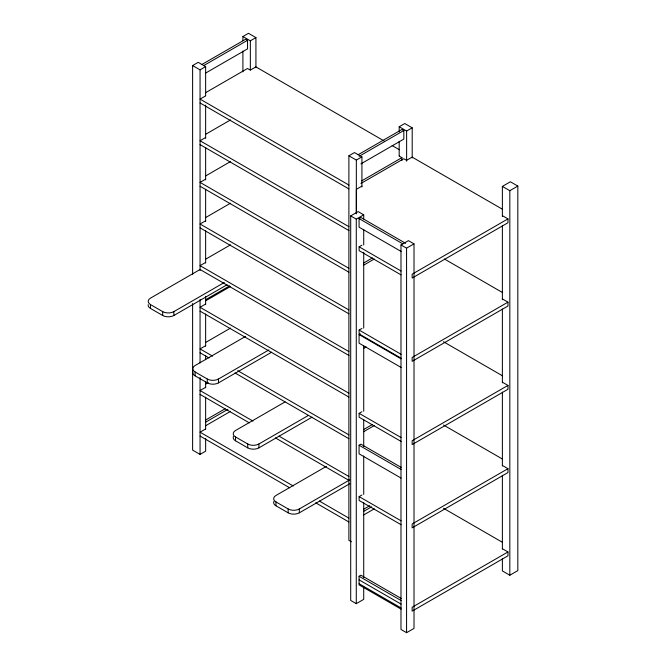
<?xml version="1.0" encoding="UTF-8"?>
<svg xmlns="http://www.w3.org/2000/svg" width="666" height="666" viewBox="0 0 666 666"><rect width="100%" height="100%" fill="white"/><g stroke="black" fill="none" stroke-linecap="round" stroke-linejoin="round"><path stroke-width="1" d="M356.335 213.844L356.335 189.335L361.921 186.114M192.616 274.459L192.616 65.559L198.193 62.338L205.636 66.633L205.636 95.729M242.907 40.676L242.907 36.522L248.485 33.3L255.927 37.596L255.927 67.732M201.881 64.502L245.696 39.211L247.552 40.285L247.552 48.876L205.528 73.135M203.746 65.576L247.552 40.285M192.616 65.559L200.058 69.855L205.636 66.633M242.907 36.522L250.349 40.817L255.927 37.596M205.528 92.732L247.502 68.498L250.291 70.113L255.869 66.891L384.082 140.917M205.636 95.887L200.058 99.109L348.892 185.04M205.528 134.365L230.528 119.93M205.636 137.521L200.058 140.751L348.892 226.673M205.528 175.999L230.528 161.563M205.636 179.154L200.058 182.384L348.892 268.306M205.528 217.632L230.528 203.197M205.636 220.796L200.058 224.017L348.892 309.948M351.373 541.758L348.892 540.326L348.892 155.786L354.478 152.564L361.921 156.86L361.921 186.996M399.184 131.943L399.184 126.748L404.762 123.526L412.204 127.822L412.204 157.967M358.158 154.728L401.973 129.437L403.829 130.511L403.829 139.102L360.914 163.878M359.124 156.319L403.829 130.511M348.892 155.786L356.335 160.081L361.921 156.86M399.184 126.748L406.626 131.044L412.204 127.822M205.528 259.265L230.528 244.83M205.636 262.429L200.058 265.651L348.892 351.581M361.73 180.852L401.914 157.651L401.914 160.556M360.914 183.475L403.779 158.724L406.568 160.339L412.146 157.118L502.589 209.332M348.892 355.444L200.058 269.514L150.491 298.135A7.892 4.554 0 0 0 150.491 304.578L162.695 311.621A7.892 4.554 0 0 0 173.859 311.621L224.292 282.501M148.243 304.628A7.892 4.554 0 0 0 150.491 308.441L162.695 315.493A7.892 4.554 0 0 0 173.859 315.493L226.998 284.807M205.528 299.783L229.67 285.847M363.719 586.896L363.719 599.367L356.277 603.662L350.699 600.441L350.699 215.901L358.142 211.605L363.719 214.827L363.719 218.981M205.528 300.899L230.528 286.463M205.636 304.062L200.058 307.284L348.892 393.215M350.699 215.901L356.277 219.122L363.719 214.827M401.099 251.44L359.074 227.181L359.074 218.59L360.93 217.516L405.636 243.323M401.099 274.908L359.124 250.674L359.124 246.803L361.921 245.196M205.528 342.532L230.528 328.097M205.636 345.696L200.058 348.917L212.612 356.16M363.519 263.087L372.444 257.933M363.594 265.193L374.309 259.007M400.99 244.938L408.425 240.642L414.011 243.864L414.011 628.404L406.568 632.7L400.99 629.478L400.99 244.938L406.568 248.16L414.011 243.864M502.38 216.533L502.38 186.397L510.381 181.776L517.823 186.072L517.823 570.612L509.823 575.233L502.38 570.937L502.38 558.466M245.546 336.405L195.105 365.526A7.892 4.554 0 0 0 195.105 371.969L195.105 375.84L207.309 382.883A7.892 4.554 0 0 0 218.473 382.883L271.62 352.206M502.38 186.397L509.823 190.692L517.823 186.072M205.528 384.165L208.208 382.625M195.105 371.969L207.309 379.021A7.892 4.554 0 0 0 218.473 379.021L268.914 349.9M205.636 387.329L200.058 390.551L252.955 421.087M507.967 218.881L412.146 274.192L412.146 278.063L507.967 222.744L507.967 218.881L502.38 215.659M401.099 358.175L359.124 333.941L359.124 330.07L361.921 328.463M205.461 420.129L225.133 408.766M205.528 422.236L227.88 409.332M401.099 367.449L359.074 343.19L359.074 334.59L360.314 333.874M205.528 425.799L230.528 411.363M205.636 428.962L200.058 432.184L293.306 486.022M363.594 348.46L366.267 346.919M285.065 401.898L235.531 430.502A7.892 4.554 0 0 0 235.531 436.946L235.531 440.809L247.735 447.86A7.892 4.554 0 0 0 258.899 447.86L312.038 417.174M192.616 303.554L192.616 450.099L200.058 454.395L205.636 451.173L205.636 438.703M235.531 436.946L247.735 443.989A7.892 4.554 0 0 0 258.899 443.989L308.433 415.393M507.967 302.148L412.146 357.459L412.146 361.33L507.967 306.01L507.967 302.148L502.38 298.926M401.099 441.441L359.124 417.207L359.124 413.336L361.921 411.73M363.519 429.628L372.444 424.467M363.594 431.735L374.309 425.541M401.099 478.088L359.074 453.821L359.074 445.229L360.93 444.155L401.165 467.39M326.398 466.35L275.957 495.471A7.892 4.554 0 0 0 275.957 501.914L275.957 505.785L288.162 512.828A7.892 4.554 0 0 0 299.325 512.828L349.767 483.707M507.967 385.414L412.146 440.734L412.146 444.597L507.967 389.277L507.967 385.414L502.38 382.192M275.957 501.914L288.162 508.966A7.892 4.554 0 0 0 299.325 508.966L349.767 479.845M401.099 524.708L359.124 500.474L359.124 496.611L361.921 494.996M363.528 509.323L369.78 505.71M363.594 511.43L371.645 506.784M363.594 515.001L374.309 508.807M507.967 468.681L412.146 524L412.146 527.863L507.967 472.544L507.967 468.681L502.38 465.459M401.099 609.132L359.074 584.873L359.074 576.273L360.93 575.199L401.165 598.434M507.967 551.947L412.146 607.267L412.146 611.13L507.967 555.819L507.967 551.947L502.38 548.726M392.157 145.571L399.325 149.717M399.125 156.044L401.914 157.651M200.058 102.98L348.892 188.911M444.388 258.991L502.589 292.599M359.074 218.59L402.88 243.881M200.058 144.614L348.892 230.544M359.124 246.803L401.099 271.037M200.058 186.247L348.892 272.178M443.489 341.741L502.589 375.865M200.058 227.88L348.892 313.811M359.124 330.07L401.099 354.304M359.074 334.59L401.099 358.857M443.489 425.016L502.589 459.132M200.058 311.147L348.892 397.078M359.124 413.336L401.099 437.57M237.712 370.654L348.892 434.848M200.058 352.78L209.024 357.958M235.023 372.968L348.892 438.711M359.074 445.229L401.099 469.497M443.489 508.283L502.589 542.399M278.962 436.105L348.892 476.481M200.058 394.414L249.367 422.885M275.374 437.895L348.892 480.344M359.124 496.611L401.099 520.837M319.305 501.032L348.892 518.115M200.058 436.047L289.718 487.812M315.717 502.83L348.892 521.977M359.074 576.273L401.099 600.541M359.124 579.878L401.099 604.104M359.124 583.741L401.099 607.975M509.823 190.692L509.823 575.233M502.38 225.891L502.38 299.683M502.38 309.032L502.38 382.825M502.38 392.174L502.38 465.967M502.38 475.324L502.38 549.109M406.626 131.044L406.626 161.189M406.568 248.16L406.568 632.7M399.184 141.3L399.184 155.852M363.719 229.379L363.719 244.963M363.719 252.239L363.719 328.113M363.719 345.779L363.719 411.255M363.719 419.572L363.719 446.595M363.719 455.944L363.719 494.397M363.719 502.713L363.719 577.547M356.335 160.081L356.335 213.087M356.277 219.122L356.277 603.662M299.325 508.966L299.325 512.828M288.162 508.966L288.162 512.828M258.899 443.989L258.899 447.86M250.349 40.817L250.349 69.922M247.735 443.989L247.735 447.86M242.907 51.074L242.907 71.861M218.473 379.021L218.473 382.883M207.309 379.021L207.309 382.883M205.636 105.086L205.636 138.345M205.636 147.694L205.636 179.912M205.636 189.269L205.636 221.487M205.636 230.844L205.636 263.062M205.636 296.32L205.636 304.628M205.636 313.986L205.636 346.203M205.636 355.561L205.636 359.715M205.636 381.543L205.636 387.779M205.636 397.127L205.636 429.345M200.058 69.855L200.058 270.438M200.058 299.542L200.058 362.937M200.058 377.489L200.058 454.395M173.859 311.621L173.859 315.493M162.695 311.621L162.695 315.493M150.491 304.578L150.491 308.441M275.957 505.785A7.892 4.554 0 0 1 273.917 501.381M235.531 440.809A7.892 4.554 0 0 1 233.483 436.405M195.105 375.84A7.892 4.554 0 0 1 192.865 372.019"/></g></svg>
